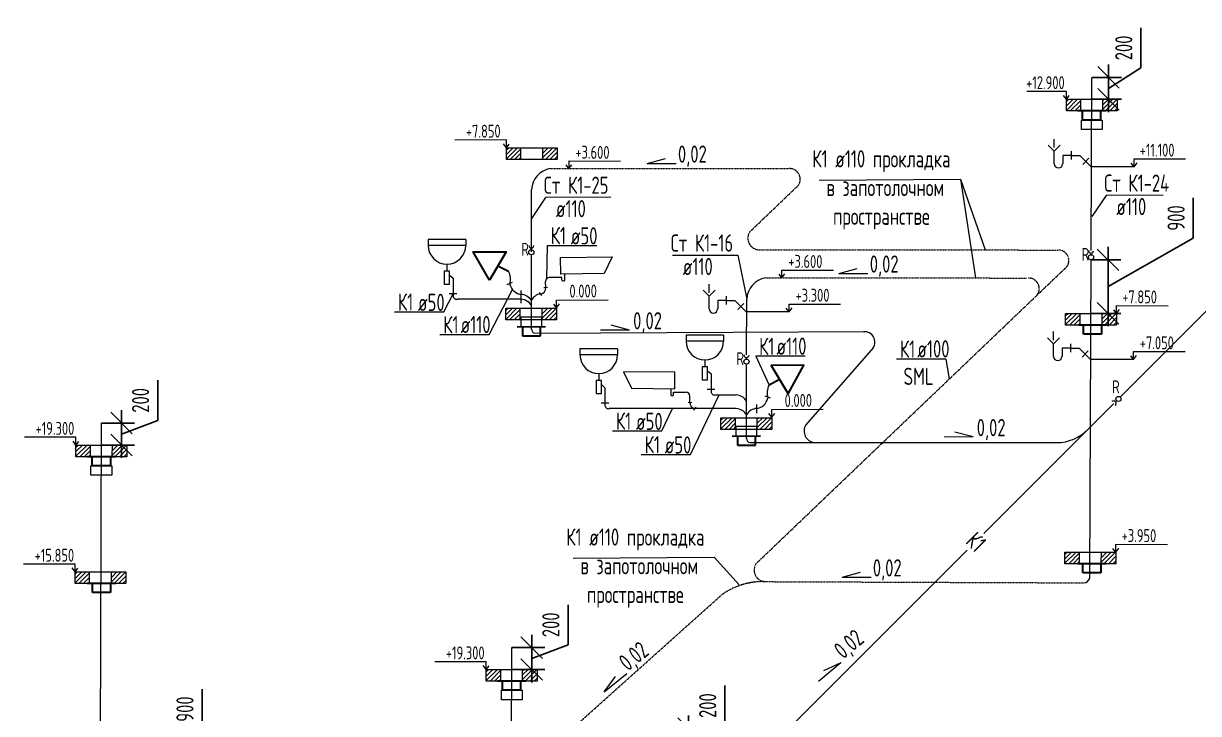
# Model space of a CAD drawing. Header units: millimetres. Extents: x -8689834 to 9419935, y -284943 to 166066.
# Drawn here: x -123069 to -109418, y -115694 to -107677 of the extents above; entities that cross this region are included whole.
import ezdxf

# ---------------------------------------------------------------- set-up
doc = ezdxf.new("R2010")
doc.units = ezdxf.units.MM
doc.header["$MEASUREMENT"] = 0
doc.linetypes.add('01_base$0$DASHED2', pattern=[0.375, 0.25, -0.125])
doc.layers.get('0').update_dxf_attribs({"color": 250, "lineweight": 9})
for name, color, linetype, lineweight in [('_ВК-Text К1', 7, 'Continuous', 30), ('_ВК-К1', 14, 'Continuous', 40), ('_ВК-К3', 30, 'Continuous', 40), ('_ВК-переход на SML', 3, 'Continuous', 30), ('_ВК-противопожарные муфты', 1, 'Continuous', 30), ('_Санпр', 7, 'Continuous', 30), ('_Сантехника', 7, 'Continuous', 30), ('ВК_канализация', 32, 'Continuous', 30), ('тх разм', 250, 'Continuous', 9)]:
    doc.layers.add(name, color=color, linetype=linetype, lineweight=lineweight)
doc.layers.add('PDF __ВК-К1', color=7, linetype='Continuous', true_color=0xb80000)
doc.layers.add('PDF __К14', color=3, linetype='Continuous')
doc.layers.add('PDF _TEKSTBK', color=7, linetype='Continuous')
doc.styles.add('ISOCPEUR', font='isocpeur.ttf', dxfattribs={"width": 0.7})
doc.styles.add('ГОСТ 2.304', font='isocpeur.ttf', dxfattribs={"width": 0.7})
doc.dimstyles.new('СПДС', dxfattribs={"dimscale": 100, "dimtxt": 2.5, "dimasz": 2.5, "dimexe": 1.5, "dimexo": 0, "dimgap": 1, "dimtad": 1, "dimdec": 0, "dimrnd": 1, "dimtxsty": 'ГОСТ 2.304', "dimblk": 'OBLIQUE', "dimcen": 2.5, "dimdle": 1.5, "dimadec": 0, "dimazin": 2, "dimtfac": 0.75, "dimtdec": 0, "dimtmove": 1, "dimatfit": 3, "dimfxl": 1, "dimtolj": 1, "dimarcsym": 1})

# ---------------------------------------------------------------- blocks, each defined once
blk = doc.blocks.new('Протв_муфта')
at = {"layer": '_ВК-противопожарные муфты', "ltscale": 200, "transparency": 33554687}
for p, q in [((-205635, 240869), (-206106, 240869)), ((-206021, 240719), (-206021, 240869)), ((-205721, 240869), (-205721, 240719)), ((-205721, 240719), (-206021, 240719))]:
    blk.add_line(p, q, dxfattribs=at)
blk = doc.blocks.new('_Oblique')
at = {"color": 0, "linetype": 'ByBlock', "lineweight": -2}
blk.add_line((-0.5, -0.5), (0.5, 0.5), dxfattribs=at)
blk = doc.blocks.new('*D2178')
at = {"layer": 'тх разм', "color": 0, "lineweight": -2, "ltscale": 100, "transparency": 16777216}
for p, q in [((-121509, -112289), (-121509, -111823)), ((-121931, -112170), (-121931, -112725)), ((-122163, -112320), (-121781, -112320)), ((-121931, -112447), (-121509, -112289)), ((-122164, -112575), (-121781, -112575))]:
    blk.add_line(p, q, dxfattribs=at)
at = {"layer": 'тх разм', "color": 0, "lineweight": -2, "ltscale": 100, "transparency": 16777216, "xscale": 250, "yscale": 250, "zscale": 250}
for p, rotation in [((-121931, -112320), 90), ((-121931, -112575), 270)]:
    blk.add_blockref('_Oblique', p, dxfattribs=dict(at, rotation=rotation))
at = {"layer": 'тх разм', "color": 0, "lineweight": 13, "ltscale": 100, "transparency": 16777216, "insert": (-121709, -112056), "char_height": 250, "attachment_point": 5, "rotation": 90, "style": 'ГОСТ 2.304'}
blk.add_mtext('\\A1;{\\H0.8x;200}', dxfattribs=at)
blk = doc.blocks.new('*D2179')
at = {"layer": 'тх разм', "color": 0, "lineweight": -2, "ltscale": 100, "transparency": 16777216}
for p, q in [((-120993, -115876), (-120993, -115410)), ((-121985, -116441), (-120993, -115876)), ((-121985, -115980), (-121985, -116901)), ((-122174, -116130), (-121835, -116130)), ((-122176, -116751), (-121835, -116751))]:
    blk.add_line(p, q, dxfattribs=at)
at = {"layer": 'тх разм', "color": 0, "lineweight": -2, "ltscale": 100, "transparency": 16777216, "xscale": 250, "yscale": 250, "zscale": 250}
for p, rotation in [((-121985, -116130), 90), ((-121985, -116751), 270)]:
    blk.add_blockref('_Oblique', p, dxfattribs=dict(at, rotation=rotation))
at = {"layer": 'тх разм', "color": 0, "lineweight": 13, "ltscale": 100, "transparency": 16777216, "insert": (-121193, -115643), "char_height": 250, "attachment_point": 5, "rotation": 90, "style": 'ГОСТ 2.304'}
blk.add_mtext('\\A1;{\\H0.8x;900}', dxfattribs=at)
blk = doc.blocks.new('*D2182')
at = {"layer": 'тх разм', "color": 0, "lineweight": -2, "ltscale": 100, "transparency": 16777216}
for p, q in [((-116742, -114897), (-116742, -114431)), ((-117164, -114779), (-117164, -115333)), ((-117396, -114929), (-117014, -114929)), ((-117164, -115056), (-116742, -114897)), ((-117397, -115183), (-117014, -115183))]:
    blk.add_line(p, q, dxfattribs=at)
at = {"layer": 'тх разм', "color": 0, "lineweight": -2, "ltscale": 100, "transparency": 16777216, "xscale": 250, "yscale": 250, "zscale": 250}
for p, rotation in [((-117164, -114929), 90), ((-117164, -115183), 270)]:
    blk.add_blockref('_Oblique', p, dxfattribs=dict(at, rotation=rotation))
at = {"layer": 'тх разм', "color": 0, "lineweight": 13, "ltscale": 100, "transparency": 16777216, "insert": (-116942, -114664), "char_height": 250, "attachment_point": 5, "rotation": 90, "style": 'ГОСТ 2.304'}
blk.add_mtext('\\A1;{\\H0.8x;200}', dxfattribs=at)
blk = doc.blocks.new('*D2183')
at = {"layer": 'тх разм', "color": 0, "lineweight": -2, "ltscale": 100, "transparency": 16777216}
for p, q in [((-114920, -115836), (-114920, -115370)), ((-115342, -115718), (-115342, -116272)), ((-115574, -115868), (-115192, -115868)), ((-115342, -115995), (-114920, -115836)), ((-115575, -116122), (-115192, -116122))]:
    blk.add_line(p, q, dxfattribs=at)
at = {"layer": 'тх разм', "color": 0, "lineweight": -2, "ltscale": 100, "transparency": 16777216, "xscale": 250, "yscale": 250, "zscale": 250}
for p, rotation in [((-115342, -115868), 90), ((-115342, -116122), 270)]:
    blk.add_blockref('_Oblique', p, dxfattribs=dict(at, rotation=rotation))
at = {"layer": 'тх разм', "color": 0, "lineweight": 13, "ltscale": 100, "transparency": 16777216, "insert": (-115120, -115603), "char_height": 250, "attachment_point": 5, "rotation": 90, "style": 'ГОСТ 2.304'}
blk.add_mtext('\\A1;{\\H0.8x;200}', dxfattribs=at)
blk = doc.blocks.new('*D2187')
at = {"layer": 'тх разм', "color": 0, "lineweight": -2, "ltscale": 100, "transparency": 16777216}
for p, q in [((-110086, -108194), (-110086, -107728)), ((-110464, -108153), (-110464, -108708)), ((-110464, -108431), (-110086, -108194)), ((-110655, -108303), (-110314, -108303)), ((-110656, -108558), (-110314, -108558))]:
    blk.add_line(p, q, dxfattribs=at)
at = {"layer": 'тх разм', "color": 0, "lineweight": -2, "ltscale": 100, "transparency": 16777216, "xscale": 250, "yscale": 250, "zscale": 250}
for p, rotation in [((-110464, -108303), 90), ((-110464, -108558), 270)]:
    blk.add_blockref('_Oblique', p, dxfattribs=dict(at, rotation=rotation))
at = {"layer": 'тх разм', "color": 0, "lineweight": 13, "ltscale": 100, "transparency": 16777216, "insert": (-110286, -107961), "char_height": 250, "attachment_point": 5, "rotation": 90, "style": 'ГОСТ 2.304'}
blk.add_mtext('\\A1;{\\H0.8x;200}', dxfattribs=at)
blk = doc.blocks.new('*D2188')
at = {"layer": 'тх разм', "color": 0, "lineweight": -2, "ltscale": 100, "transparency": 16777216}
for p, q in [((-109478, -110170), (-109478, -109704)), ((-110469, -110734), (-109478, -110170)), ((-110469, -110273), (-110469, -111195)), ((-110659, -110423), (-110319, -110423)), ((-110661, -111045), (-110319, -111045))]:
    blk.add_line(p, q, dxfattribs=at)
at = {"layer": 'тх разм', "color": 0, "lineweight": -2, "ltscale": 100, "transparency": 16777216, "xscale": 250, "yscale": 250, "zscale": 250}
for p, rotation in [((-110469, -110423), 90), ((-110469, -111045), 270)]:
    blk.add_blockref('_Oblique', p, dxfattribs=dict(at, rotation=rotation))
at = {"layer": 'тх разм', "color": 0, "lineweight": 13, "ltscale": 100, "transparency": 16777216, "insert": (-109678, -109937), "char_height": 250, "attachment_point": 5, "rotation": 90, "style": 'ГОСТ 2.304'}
blk.add_mtext('\\A1;{\\H0.8x;900}', dxfattribs=at)
blk = doc.blocks.new('Унитаз')
at = {"layer": '_Сантехника', "lineweight": 30}
blk.add_line((-161311, 33424), (-161137, 33336), dxfattribs=at)
blk.add_lwpolyline([(-161446, 33191), (-161714, 33657), (-161176, 33657)], close=True, dxfattribs=at)

msp = doc.modelspace()

# ---------------------------------------------------------------- hatches: boundary and pattern name
at = {"layer": '_ВК-К3', "lineweight": 13}
h = msp.add_hatch(dxfattribs=at)
h.set_pattern_fill('ANSI31', scale=11.388071, angle=180)
h.set_pattern_definition([(225, (-164529.735, -128925.97), (25.566948, -25.566948), [])])
h.paths.add_polyline_path([(-110950.9, -108693.6), (-110784.2, -108693.6), (-110784.2, -108558), (-110950.9, -108558)])
h.paths.add_polyline_path([(-110528.3, -108693.6), (-110361, -108693.6), (-110361, -108558), (-110528.3, -108558)])
h = msp.add_hatch(dxfattribs=at)
h.set_pattern_fill('ANSI31', scale=11.388071, angle=180)
h.set_pattern_definition([(225, (-171037.14, -129488.32), (25.566948, -25.566948), [])])
h.paths.add_polyline_path([(-117458.3, -109255.9), (-117291.6, -109255.9), (-117291.6, -109120.4), (-117458.3, -109120.4)])
h.paths.add_polyline_path([(-117035.7, -109255.9), (-116868.4, -109255.9), (-116868.4, -109120.4), (-117035.7, -109120.4)])
h = msp.add_hatch(dxfattribs=at)
h.set_pattern_fill('ANSI31', scale=11.388071, angle=180)
h.set_pattern_definition([(225, (-171044.24, -131354.527), (25.566948, -25.566948), [])])
h.paths.add_polyline_path([(-117465.4, -111122.1), (-117298.7, -111122.1), (-117298.7, -110986.6), (-117465.4, -110986.6)])
h.paths.add_polyline_path([(-117042.8, -111122.1), (-116875.5, -111122.1), (-116875.5, -110986.6), (-117042.8, -110986.6)])
h = msp.add_hatch(dxfattribs=at)
h.set_pattern_fill('ANSI31', scale=11.388071, angle=180)
h.set_pattern_definition([(225, (-164539.937, -131413.14), (25.566948, -25.566948), [])])
h.paths.add_polyline_path([(-110961.1, -111180.8), (-110794.4, -111180.8), (-110794.4, -111045.2), (-110961.1, -111045.2)])
h.paths.add_polyline_path([(-110538.5, -111180.8), (-110371.2, -111180.8), (-110371.2, -111045.2), (-110538.5, -111045.2)])
h = msp.add_hatch(dxfattribs=at)
h.set_pattern_fill('ANSI31', scale=11.388071, angle=180)
h.set_pattern_definition([(225, (-168544.704, -132625.356), (25.566948, -25.566948), [])])
h.paths.add_polyline_path([(-114965.9, -112393), (-114799.2, -112393), (-114799.2, -112257.4), (-114965.9, -112257.4)])
h.paths.add_polyline_path([(-114543.3, -112393), (-114376, -112393), (-114376, -112257.4), (-114543.3, -112257.4)])
h = msp.add_hatch(dxfattribs=at)
h.set_pattern_fill('ANSI31', scale=11.388071, angle=180)
h.set_pattern_definition([(225, (-176037.794, -132942.644), (25.566948, -25.566948), [])])
h.paths.add_polyline_path([(-122459, -112710.3), (-122292.3, -112710.3), (-122292.3, -112574.7), (-122459, -112574.7)])
h.paths.add_polyline_path([(-122036.4, -112710.3), (-121869, -112710.3), (-121869, -112574.7), (-122036.4, -112574.7)])
h = msp.add_hatch(dxfattribs=at)
h.set_pattern_fill('ANSI31', scale=11.388071, angle=180)
h.set_pattern_definition([(225, (-164548.145, -134186.266), (25.566948, -25.566948), [])])
h.paths.add_polyline_path([(-110969.3, -113953.9), (-110802.6, -113953.9), (-110802.6, -113818.3), (-110969.3, -113818.3)])
h.paths.add_polyline_path([(-110546.7, -113953.9), (-110379.4, -113953.9), (-110379.4, -113818.3), (-110546.7, -113818.3)])
h = msp.add_hatch(dxfattribs=at)
h.set_pattern_fill('ANSI31', scale=11.388071, angle=180)
h.set_pattern_definition([(225, (-176048.722, -134416.647), (25.566948, -25.566948), [])])
h.paths.add_polyline_path([(-122469.9, -114184.3), (-122303.2, -114184.3), (-122303.2, -114048.7), (-122469.9, -114048.7)])
h.paths.add_polyline_path([(-122047.3, -114184.3), (-121880, -114184.3), (-121880, -114048.7), (-122047.3, -114048.7)])
h = msp.add_hatch(dxfattribs=at)
h.set_pattern_fill('ANSI31', scale=11.388071, angle=180)
h.set_pattern_definition([(225, (-171271.113, -135551.26), (25.566948, -25.566948), [])])
h.paths.add_polyline_path([(-117692.3, -115318.9), (-117525.6, -115318.9), (-117525.6, -115183.3), (-117692.3, -115183.3)])
h.paths.add_polyline_path([(-117269.7, -115318.9), (-117102.4, -115318.9), (-117102.4, -115183.3), (-117269.7, -115183.3)])

# ---------------------------------------------------------------- linework, layer by layer
at = {"color": 244, "ltscale": 500, "true_color": 0x991b1e}
for points in [[(-110665.9, -110316.6), (-110657.6, -108303.4)], [(-117168.7, -110328.8), (-117165.9, -109607.6)], [(-117168.2, -111227.1), (-117168.6, -110364.7)], [(-110681.8, -114121.7), (-110666.4, -110423.3)], [(-114669.4, -111528.8), (-114666.4, -110878.5)], [(-114668.6, -112498), (-114669.1, -111635.5)], [(-115027.8, -111993.5), (-114788.9, -111993.5)], [(-122174.3, -116022.9), (-122163, -112320.1)], [(-117407.6, -118631.5), (-117396.3, -114928.7)]]:
    msp.add_lwpolyline(points, dxfattribs=at)
at = {"color": 7, "ltscale": 500}
for points in [[(-110950.9, -108558), (-110950.9, -108467.5), (-111411.7, -108467.6)], [(-110950.9, -108558), (-110985.7, -108513)], [(-110950.9, -108558), (-110918.9, -108515.4)], [(-117458.3, -109120.4), (-117458.9, -109029.9), (-118057.8, -109033.5)], [(-117458.3, -109120.4), (-117493.3, -109075.5)], [(-117458.3, -109120.4), (-117426.5, -109077.5)], [(-116732, -109363.6), (-116763.6, -109320.6)], [(-116732, -109363.6), (-116696.8, -109318.9)], [(-116730.7, -109363.6), (-116730.3, -109273.1), (-116131.3, -109275.9)], [(-110166.1, -109341.5), (-110198.2, -109298.9)], [(-110166.1, -109341.5), (-110166.1, -109251), (-109567.2, -109251.2)], [(-110166.1, -109341.5), (-110131.4, -109296.5)], [(-113824.7, -109496.7), (-112184.7, -109485.1), (-111896.6, -110308.6)], [(-112184.7, -109485.1), (-112010.2, -110634.1)], [(-114257.4, -110631.9), (-114257, -110541.4), (-113658, -110544.2)], [(-114258.6, -110631.9), (-114290.3, -110588.9)], [(-114258.6, -110631.9), (-114223.4, -110587.2)], [(-116875.5, -110981.6), (-116908, -110939.3)], [(-116875.5, -110981.6), (-116876.3, -110891.1), (-116277.4, -110886.3)], [(-116875.5, -110981.6), (-116841.2, -110936.3)], [(-114174.5, -111027.3), (-114174.5, -110936.8), (-113575.5, -110937)], [(-114174.5, -111027.3), (-114139.8, -110982.2)], [(-110371.2, -111045.2), (-110370.7, -110954.7), (-109771.7, -110958.4)], [(-114174.5, -111027.3), (-114206.6, -110984.6)], [(-110371.2, -111045.2), (-110403, -111002.4)], [(-110371.2, -111045.2), (-110336.2, -111000.3)], [(-110173.6, -111580), (-110173.6, -111489.5), (-109574.6, -111489.7)], [(-110173.6, -111580), (-110205.7, -111537.3)], [(-110173.6, -111580), (-110138.9, -111534.9)], [(-114376, -112252.5), (-114408.4, -112210.1)], [(-114376, -112252.5), (-114376.7, -112162), (-113777.8, -112157.1)], [(-114376, -112252.5), (-114341.6, -112207.1)], [(-122459, -112574.7), (-122459, -112484.2), (-123057.9, -112484.3)], [(-122459, -112574.7), (-122493.7, -112529.6)], [(-122459, -112574.7), (-122426.9, -112532.1)], [(-110379.4, -113818.3), (-110411.2, -113775.5)], [(-110379.4, -113818.3), (-110378.9, -113727.8), (-109779.9, -113731.5)], [(-110379.4, -113818.3), (-110344.4, -113773.5)], [(-122469.9, -114048.7), (-122469.9, -113958.2), (-123068.8, -113958.3)], [(-116683.1, -113890.9), (-115043, -113879.3), (-114754.6, -114201.2)], [(-122469.9, -114048.7), (-122504.6, -114003.6)], [(-122469.9, -114048.7), (-122437.8, -114006.1)], [(-117692.3, -115183.3), (-117692.3, -115092.8), (-118291.2, -115092.9)], [(-117692.3, -115183.3), (-117727, -115138.3)], [(-117692.3, -115183.3), (-117660.2, -115140.7)]]:
    msp.add_lwpolyline(points, dxfattribs=at)
at = {"color": 18, "ltscale": 100, "true_color": 0x000000}
for points in [[(-110166.1, -109341.5), (-110665.6, -109341.5)], [(-115528.7, -110370.2), (-114771.7, -110368.2), (-114666.4, -110878.5)], [(-114174.5, -111027.3), (-114674, -111027.2)], [(-110173.6, -111580), (-110673, -111579.9)]]:
    msp.add_lwpolyline(points, dxfattribs=at)
at = {"color": 244, "linetype": '01_base$0$DASHED2', "ltscale": 0.5, "true_color": 0x991b1e}
for points in [[(-116949.2, -109361.1), (-114176, -109363.6)], [(-114067.9, -109559.7), (-114634.5, -110101.6)], [(-114534.7, -110306.2), (-111051.7, -110309.3)], [(-110942.9, -110499), (-114561.8, -113957.6)], [(-114449.6, -110632), (-111415.6, -110634.6)], [(-114486.7, -114162.1), (-110749.4, -114176.3)], [(-119962.1, -118800.2), (-114955.1, -114314)]]:
    msp.add_lwpolyline(points, dxfattribs=at)
at = {"color": 7, "ltscale": 500, "elevation": 0}
for points in [[(-116990.1, -110643.2), (-116982.6, -110256.2), (-116408.8, -110256.2)], [(-118758.2, -111028.9), (-118184.4, -111028.9), (-118076.4, -110818.8)], [(-118231.8, -111292), (-117658.1, -111292), (-117388.9, -110768.4)], [(-113987.9, -111543.7), (-114561.7, -111543.7), (-114407.2, -111879)], [(-112925.9, -111575.1), (-112352.1, -111575.1), (-112315.3, -111810.6)], [(-115891.6, -112685.3), (-115317.8, -112685.3), (-114986.9, -111993.5)], [(-116225.6, -112411.8), (-115651.9, -112411.8), (-115527.7, -112152.2)]]:
    msp.add_lwpolyline(points, dxfattribs=at)
at = {"color": 244, "ltscale": 500, "true_color": 0x991b1e, "elevation": 0}
for points in [[(-117288.4, -110881.1), (-118030.1, -110881.4)], [(-114788.9, -112152), (-116266.5, -112152.4)]]:
    msp.add_lwpolyline(points, dxfattribs=at)
at = {"color": 244, "ltscale": 500, "true_color": 0x991b1e}
for centre, radius, start, end in [((-116902.6, -109620.7), 263.7, 100.17492, 177.16609), ((-114403, -110891.5), 263.7, 100.17492, 177.16609), ((-117293.9, -110970.8), 145.9, 30.6091, 87.84728), ((-117054.9, -110943.9), 123, 93.14444, 157.31688), ((-117293.9, -111026.9), 145.9, 30.6091, 87.84728), ((-117117.9, -111226.6), 50.2, 180.66077, 258.72529), ((-113299.9, -111380.6), 123.3, 327.37541, 92.34798), ((-114794.4, -112139.3), 145.9, 30.6091, 87.84728), ((-114794.4, -112297.8), 145.9, 30.6091, 87.84728), ((-114542.2, -112296), 145.9, 92.96659, 150.20477), ((-113863.4, -112411.2), 136.7, 149.61993, 262.37726), ((-111066.1, -112039.2), 507.4, 269.91746, 316.15973), ((-114618.4, -112497.4), 50.2, 180.66077, 258.72529), ((-110757.5, -114097.1), 79.6, 275.89178, 342.04954)]:
    msp.add_arc(centre, radius, start, end, dxfattribs=at)
at = {"color": 244, "linetype": '01_base$0$DASHED2', "ltscale": 0.5, "true_color": 0x991b1e}
for centre, radius, start, end in [((-114168.8, -109487.5), 124.1, 324.40557, 93.33685), ((-114516.6, -110170.8), 136.7, 149.61993, 262.37726), ((-111046.7, -110432.5), 123.3, 327.37541, 92.34798), ((-111391.5, -110757.8), 123.3, 327.37541, 92.34798), ((-114443.9, -114026.8), 136.7, 149.61993, 262.37726), ((-114477.5, -114989.1), 827, 88.92866, 125.27941)]:
    msp.add_arc(centre, radius, start, end, dxfattribs=at)
at = {"layer": '_ВК-Text К1', "color": 7, "lineweight": 13, "ltscale": 100}
for p, q in [((-115823.5, -109303.9), (-115610.4, -109246.2)), ((-115823.5, -109303.9), (-115486.1, -109303.8)), ((-113595.1, -110581.4), (-113382, -110523.7)), ((-113595.1, -110581.4), (-113257.6, -110581.3)), ((-116028.8, -111239.7), (-116366.3, -111240.2)), ((-116028.8, -111239.7), (-116242.1, -111182.3)), ((-112037, -112481.5), (-112374.5, -112482)), ((-112037, -112481.5), (-112250.2, -112424.1)), ((-113559.4, -114111.7), (-113346.3, -114054)), ((-113559.4, -114111.7), (-113221.9, -114111.6)), ((-113573.1, -115105), (-113832.2, -115321.2)), ((-113573.1, -115105), (-113773.7, -115197.3)), ((-116321.4, -115442.1), (-116058.6, -115230.4)), ((-116321.4, -115442.1), (-116191.6, -115263.5))]:
    msp.add_line(p, q, dxfattribs=at)
at = {"layer": '_ВК-К1', "lineweight": 13}
for p, q in [((-118077.9, -110700.1, 0), (-118077.9, -110844.4, 0)), ((-117001.6, -110745.6, 0), (-117002.6, -110674.6, 0)), ((-115081.4, -111812.2), (-115081.4, -111956.5)), ((-116314.3, -111971.2, 0), (-116314.3, -112115.4, 0)), ((-115327.8, -112077.6, 0), (-115326.9, -112006.6, 0))]:
    msp.add_line(p, q, dxfattribs=at)
at = {"layer": '_ВК-К1', "lineweight": 13, "transparency": 33554687, "elevation": 0, "flags": 128}
for points in [[(-117448.2, -110708.7), (-117389.5, -110683.9)], [(-118033.5, -110818.8), (-118122.4, -110818.8)], [(-117288.4, -110870.5), (-117288.4, -110779.5)], [(-117288.4, -110926.6), (-117288.4, -110835.6)], [(-114391.6, -112031.7), (-114450.6, -112007.7)], [(-116269.8, -112089.8), (-116358.7, -112089.8)], [(-114549.1, -112195.8), (-114550.4, -112104.8)], [(-114548.9, -112206.4), (-114549.6, -112160.9)]]:
    msp.add_lwpolyline(points, dxfattribs=at)
at = {"layer": '_ВК-К1', "lineweight": 13, "elevation": 0, "flags": 128}
for points in [[(-117048.4, -110838.4), (-117074, -110802)], [(-116980.7, -110746.4), (-117025.3, -110747.9)], [(-115348.7, -112078.4), (-115304.1, -112079.8)], [(-115280.8, -112170.4), (-115255.3, -112133.8)]]:
    msp.add_lwpolyline(points, dxfattribs=at)
at = {"layer": '_ВК-К1', "lineweight": 13, "transparency": 33554687, "flags": 128}
msp.add_lwpolyline([(-115037, -111930.9), (-115125.9, -111930.9)], dxfattribs=at)
at = {"layer": '_ВК-К1', "lineweight": 13, "ltscale": 100}
for centre, radius, start, end in [((-117600.8, -110650.2, 0), 191, 343.17424, 29.5988), ((-117270.1, -110675.1, 0), 151, 191.58595, 265.59825), ((-118033.1, -110836.8, 0), 45.4, 189.5639, 281.18022), ((-117073.6, -110750, 0), 72.2, 279.59816, 3.52252), ((-114239.8, -111971, 0), 191, 151.21508, 197.63963), ((-115036.6, -111948.9), 45.4, 189.5639, 281.18022), ((-114570.2, -112000.6, 0), 151, 275.21563, 349.22792), ((-116269.5, -112107.9, 0), 45.4, 189.5639, 281.18022), ((-115255.7, -112081.9, 0), 72.2, 176.58231, 260.50667)]:
    msp.add_arc(centre, radius, start, end, dxfattribs=at)
at = {"layer": '_ВК-К1', "lineweight": 13}
for centre, start, end in [((-116958.5, -110674, 0), 90.78171, 180.78171), ((-115371, -112006.1, 0), 359.32312, 89.32312)]:
    msp.add_arc(centre, 44.1, start, end, dxfattribs=at)
at = {"layer": '_ВК-К3', "color": 7, "lineweight": 13}
for p, q in [((-110783.6, -108693.6), (-110783.6, -108558)), ((-110528.7, -108693.1), (-110528.3, -108557.5)), ((-117291, -109255.9), (-117291, -109120.4)), ((-117036.1, -109255.5), (-117035.7, -109119.9)), ((-117298.1, -111122.1), (-117298.1, -110986.6)), ((-117043.2, -111121.7), (-117042.8, -110986.1)), ((-110793.8, -111180.8), (-110793.8, -111045.2)), ((-110538.9, -111180.3), (-110538.5, -111044.7)), ((-114798.5, -112393), (-114798.5, -112257.4)), ((-114543.7, -112392.5), (-114543.3, -112256.9)), ((-122291.6, -112710.3), (-122291.6, -112574.7)), ((-122036.8, -112709.8), (-122036.4, -112574.2)), ((-110802, -113953.9), (-110802, -113818.3)), ((-110547.1, -113953.4), (-110546.7, -113817.8)), ((-122302.6, -114184.3), (-122302.6, -114048.7)), ((-122047.7, -114183.8), (-122047.3, -114048.2)), ((-117524.9, -115318.9), (-117524.9, -115183.3)), ((-117270.1, -115318.4), (-117269.7, -115182.8))]:
    msp.add_line(p, q, dxfattribs=at)
for points in [[(-110361, -108693.6), (-110950.9, -108693.6), (-110950.9, -108558), (-110361, -108558)], [(-116868.4, -109255.9), (-117458.3, -109255.9), (-117458.3, -109120.4), (-116868.4, -109120.4)], [(-116875.5, -111122.1), (-117465.4, -111122.1), (-117465.4, -110986.6), (-116875.5, -110986.6)], [(-110371.2, -111180.8), (-110961.1, -111180.8), (-110961.1, -111045.2), (-110371.2, -111045.2)], [(-114376, -112393), (-114965.9, -112393), (-114965.9, -112257.4), (-114376, -112257.4)], [(-121869, -112710.3), (-122459, -112710.3), (-122459, -112574.7), (-121869, -112574.7)], [(-110379.4, -113953.9), (-110969.3, -113953.9), (-110969.3, -113818.3), (-110379.4, -113818.3)], [(-121880, -114184.3), (-122469.9, -114184.3), (-122469.9, -114048.7), (-121880, -114048.7)], [(-117102.4, -115318.9), (-117692.3, -115318.9), (-117692.3, -115183.3), (-117102.4, -115183.3)]]:
    msp.add_lwpolyline(points, close=True, dxfattribs=at)
at = {"layer": '_ВК-переход на SML', "lineweight": 13}
for points in [[(-110778.9, -108798.6), (-110535.3, -108798.6), (-110535.3, -108909.9), (-110778.9, -108909.9)], [(-117046.3, -111087.8), (-117289.9, -111088.9), (-117289.4, -111200.3), (-117045.7, -111199.1)], [(-114548.9, -112358.6), (-114792.5, -112359.8), (-114792, -112471.1), (-114548.4, -112470)], [(-122286, -112815.3), (-122042.4, -112815.3), (-122042.4, -112926.6), (-122286, -112926.6)], [(-117517.2, -115423.9), (-117273.6, -115423.9), (-117273.6, -115535.2), (-117517.2, -115535.2)]]:
    msp.add_lwpolyline(points, close=True, dxfattribs=at)
at = {"layer": '_Санпр', "lineweight": 13}
for p, q in [((-117931.1, -110185.2, 0), (-118367.4, -110185.2, 0)), ((-118367.4, -110185.2, 0), (-118367.4, -110255.7, 0)), ((-117931.1, -110255.7, 0), (-118367.4, -110255.7, 0)), ((-117931.1, -110185.2, 0), (-117931.1, -110255.7, 0)), ((-118149.3, -110473.8, 0), (-118149.3, -110552.9, 0)), ((-118118.8, -110600.6, 0), (-118077.9, -110637.4, 0)), ((-118077.9, -110637.4, 0), (-118077.9, -110700.1, 0)), ((-114934.6, -111297.3), (-115370.9, -111297.3)), ((-115370.9, -111297.3), (-115370.9, -111367.8)), ((-114934.6, -111367.8), (-115370.9, -111367.8)), ((-114934.6, -111297.3), (-114934.6, -111367.8)), ((-116167.5, -111456.2, 0), (-116603.8, -111456.2, 0)), ((-116603.8, -111456.2, 0), (-116603.8, -111526.8, 0)), ((-116167.5, -111526.8, 0), (-116603.8, -111526.8, 0)), ((-116167.5, -111456.2, 0), (-116167.5, -111526.8, 0)), ((-115152.8, -111586), (-115152.8, -111665.1)), ((-116385.6, -111744.9, 0), (-116385.6, -111824, 0)), ((-115122.3, -111712.7), (-115081.4, -111749.5)), ((-115081.4, -111749.5), (-115081.4, -111812.2)), ((-116355.1, -111871.6, 0), (-116314.3, -111908.5, 0)), ((-116314.3, -111908.5, 0), (-116314.3, -111971.2, 0))]:
    msp.add_line(p, q, dxfattribs=at)
at = {"layer": '_Санпр', "lineweight": 13, "elevation": 0}
for points in [[(-118118.8, -110552.9), (-118179.8, -110552.9), (-118179.8, -110705.5), (-118118.8, -110705.5)], [(-116355.1, -111824), (-116416.2, -111824), (-116416.2, -111976.6), (-116355.1, -111976.6)]]:
    msp.add_lwpolyline(points, close=True, dxfattribs=at)
at = {"layer": '_Санпр', "lineweight": 13}
msp.add_lwpolyline([(-115122.3, -111665.1), (-115183.3, -111665.1), (-115183.3, -111817.6), (-115122.3, -111817.6)], close=True, dxfattribs=at)
for centre in [(-118149.3, -110255.7, 0), (-115152.8, -111367.8), (-116385.6, -111526.8, 0)]:
    msp.add_arc(centre, 218.1, 180, 0, dxfattribs=at)
at = {"layer": '_Сантехника', "lineweight": 13, "elevation": 0}
for points in [[(-116829.5, -110397.5), (-116230.1, -110389.3), (-116324.1, -110582.5), (-116826.9, -110589.4)], [(-115500.5, -111729.8), (-116100, -111722.8), (-116005.6, -111915.8), (-115502.8, -111921.7)]]:
    msp.add_lwpolyline(points, close=True, dxfattribs=at)
for points in [[(-116783.2, -110588.8), (-116782.3, -110655.9, -1), (-116813.2, -110656.3), (-116813.6, -110627.9), (-116960.5, -110629.9)], [(-115546.4, -111921.2), (-115547.2, -111988.3, 1), (-115516.3, -111988.7), (-115516, -111960.3), (-115369.1, -111962)]]:
    msp.add_lwpolyline(points, format="xyb", dxfattribs=at)
at = {"layer": 'PDF __ВК-К1', "lineweight": 13}
for points in [[(-110895.8, -109159.4), (-110895.8, -109257.8)], [(-110895.8, -109209.6), (-110994.1, -109209.6)], [(-110895.8, -109209.6), (-110797.4, -109209.6), (-110665.6, -109341.5)], [(-110692.8, -109243.1), (-110761.8, -109314.3)], [(-114904.2, -110845.1), (-114904.2, -110943.5)], [(-114904.2, -110895.4), (-115002.5, -110895.4)], [(-114904.2, -110895.4), (-114805.8, -110895.4), (-114674, -111027.2)], [(-114701.2, -110928.8), (-114770.2, -111000)], [(-110903.3, -111448), (-111001.6, -111448)], [(-110903.3, -111397.8), (-110903.3, -111496.2)], [(-110903.3, -111448), (-110804.9, -111448), (-110673, -111579.9)], [(-110700.3, -111481.5), (-110769.3, -111552.7)]]:
    msp.add_lwpolyline(points, dxfattribs=at)
at = {"layer": 'PDF __К14', "lineweight": 13}
for points in [[(-111094.6, -109119.6), (-111094.6, -109019.2)], [(-115103, -110805.4), (-115103, -110704.9)], [(-111102.1, -111358.1), (-111102.1, -111257.6)]]:
    msp.add_lwpolyline(points, dxfattribs=at)
at = {"layer": 'PDF _TEKSTBK', "lineweight": 13}
for points in [[(-111094.6, -109159.4), (-111163.7, -109090.3)], [(-111094.6, -109308), (-111094.6, -109159.4), (-111023.4, -109090.3)], [(-110994.1, -109209.6), (-110994.1, -109308)], [(-115103, -110845.1), (-115172.1, -110776.1)], [(-115103, -110993.7), (-115103, -110845.1), (-115031.8, -110776.1)], [(-115002.5, -110895.4), (-115002.5, -110993.7)], [(-111102.1, -111397.8), (-111171.1, -111328.8)], [(-111102.1, -111546.4), (-111102.1, -111397.8), (-111030.9, -111328.8)], [(-111001.6, -111448), (-111001.6, -111546.4)]]:
    msp.add_lwpolyline(points, dxfattribs=at)
for centre in [(-111045.4, -109306.9), (-115053.8, -110992.7), (-111052.9, -111545.4)]:
    msp.add_arc(centre, 49.2, 180.00001, 359.99999, dxfattribs=at)
at = {"layer": 'ВК_канализация', "color": 244, "lineweight": 13, "ltscale": 500, "true_color": 0x991b1e}
for points in [[(-110327.4, -112018), (-106162.3, -107852.9)], [(-117169.2, -110304.7), (-117169.1, -110288)], [(-110666.2, -110363.3), (-110666.1, -110346.6)], [(-117127.8, -111275.8), (-113296, -111257.4)], [(-113196.1, -111447), (-113981.3, -112342.1), (-113981.3, -112342.1)], [(-114669.7, -111575.5), (-114669.6, -111558.8)], [(-110370.2, -112060), (-110382.3, -112071.6)], [(-111912.1, -113602.7), (-110402.8, -112093.5)], [(-114628.2, -112546.7), (-111065.3, -112546.7)], [(-116317.5, -118009), (-112107.1, -113797.7)]]:
    msp.add_lwpolyline(points, dxfattribs=at)
at = {"layer": 'ВК_канализация', "color": 18, "lineweight": 13, "ltscale": 500, "true_color": 0x000000}
for points in [[(-116245.9, -109696.4), (-117002.9, -109698.5), (-117168.3, -109943.6)], [(-109826.5, -109672.2), (-110492.2, -109673.9), (-110657.5, -109919)]]:
    msp.add_lwpolyline(points, dxfattribs=at)
at = {"layer": 'ВК_канализация', "color": 244, "lineweight": 13, "ltscale": 500, "true_color": 0x991b1e}
for centre in [(-117169.4, -110334.7), (-110666.3, -110393.3), (-114669.9, -111605.5), (-110348.6, -112039.2)]:
    msp.add_circle(centre, 30, dxfattribs=at)
for centre, start, end in [((-117169, -110258), 179.67036, 359.67036), ((-110665.9, -110316.6), 179.67036, 359.67036), ((-114669.4, -111528.8), 179.67036, 359.67036), ((-110403.9, -112092.4), 313.85249, 133.85249)]:
    msp.add_arc(centre, 30, start, end, dxfattribs=at)

# ---------------------------------------------------------------- block references
at = {"layer": '_ВК-К1', "lineweight": 13, "xscale": 0.7, "yscale": 0.7, "zscale": 0.7}
for p in [(33450.2, -277302), (33461.1, -279789.2), (21945.2, -281318.7), (33452.9, -282562.3), (21946.1, -282792.7), (26711.8, -283927.3)]:
    msp.add_blockref('Протв_муфта', p, dxfattribs=at)
at = {"layer": '_ВК-К1', "lineweight": 13, "xscale": -0.7, "yscale": 0.7, "zscale": 0.7, "rotation": 0.2687430057207063}
for p in [(-260484.5, -280482.2), (-257987.1, -281753)]:
    msp.add_blockref('Протв_муфта', p, dxfattribs=at)
at = {"layer": '_Сантехника', "lineweight": 13, "yscale": 0.7082066135345115, "zscale": 0.7082066135345115}
for p, xscale, rotation in [((-3301, -134089.2, 0), 0.7082066135345115, 0.03796024518622138), ((-228195.2, -137031.2, 0), -0.7082066135345116, 0.7759143565440407)]:
    msp.add_blockref('Унитаз', p, dxfattribs=dict(at, xscale=xscale, rotation=rotation))

# ---------------------------------------------------------------- texts
at = {"layer": 'ВК_канализация', "color": 18, "ltscale": 100, "true_color": 0x000000, "style": 'ISOCPEUR'}
for s, insert, char_height, width, attachment_point, rotation in [('\\pxi-1,l1,t1,5;+12.900', (-111420.5, -108365.1), 150, 7500, 4, 0.04194), ('+7.850', (-117929.1, -108930.3), 150, 7500, 4, 0.38111), ('\\pxi-1,l1,t1,5;+3.600', (-116260.4, -109175.6), 150, 7500, 6, 359.35803), ('\\pxi-1,l1,t1,5;+11.100', (-109696.5, -109148.7), 150, 7500, 6, 359.94981), ('\\pxi-1,l1,t1,5;+3.600', (-113787, -110443.9), 150, 7500, 6, 359.35803), ('\\pxi-1,l1,t1,5;0.000', (-116407.5, -110784.9), 150, 7500, 6, 0.43289), ('\\pxi-1,l1,t1,5;+3.300', (-113704.9, -110834.5), 150, 7500, 6, 359.94981), ('+7.850', (-109900.4, -110855.1), 150, 7500, 6, 359.61889), ('\\pxi-1,l1,t1,5;+7.050', (-109703.9, -111387.2), 150, 7500, 6, 359.94981), ('\\pxi-1,l1,t1,5;0.000', (-113908, -112055.7), 150, 7500, 6, 0.43289), ('\\pxi-1,l1,t1,5;+19.300', (-122928.6, -112381.8), 150, 7500, 4, 0.04194), ('\\pxi-1,l1,t1,5;+3.950', (-109908.6, -113628.2), 150, 7500, 6, 359.61889), ('К1', (-112063.8, -113638.2), 200, 5891.51, 4, 315), ('\\pxi-1,l1,t1,5;+15.850', (-122939.5, -113855.8), 150, 7500, 4, 0.04194), ('0,02', (-113595.1, -115012.2), 200, 5891.51, 4, 39.76916), ('\\pxi-1,l1,t1,5;+19.300', (-118161.9, -114990.4), 150, 7500, 4, 0.04194), ('0,02', (-116096.5, -115150.8), 200, 5891.51, 4, 38.81657)]:
    msp.add_mtext(s, dxfattribs=dict(at, insert=insert, char_height=char_height, width=width, attachment_point=attachment_point, rotation=rotation))
at = {"layer": 'ВК_канализация', "color": 18, "ltscale": 100, "true_color": 0x000000, "char_height": 200, "attachment_point": 4, "style": 'ISOCPEUR'}
for s, insert, width in [('0,02', (-115465.7, -109218), 5891.51), ('\\pxi-1,l1,qc,t1,5;К1 ø110 прокладка\\P\\pi0,l0,tz; в запотолочном \\Pпространстве', (-113919, -109610.3), 1634.997), ('Ст К1-25', (-117023.9, -109556.4), 5891.51), ('Ст К1-24', (-110513.2, -109531.8), 5891.51), ('\\pxi-1,l1,t1,5;ø110', (-116883.7, -109828.8), 7500), ('\\pxi-1,l1,t1,5;ø110', (-110373, -109804.3), 7500), ('К1', (-116943.5, -110141.6, 0), 5891.51), ('\\pxi-1,l1,t1,5;ø50', (-116710.3, -110144.8, 0), 7500), ('Ст К1-16', (-115549.7, -110228.1), 5891.51), ('\\pxi-1,l1,t1,5;ø110', (-115409.5, -110500.5), 7500), ('0,02', (-113237.2, -110495.5), 5891.51), ('К1', (-118719, -110914.3, 0), 5891.51), ('\\pxi-1,l1,t1,5;ø50', (-118485.8, -110917.4, 0), 7500), ('К1', (-118192.7, -111177.4, 0), 5891.51), ('\\pxi-1,l1,t1,5;ø110', (-117990.6, -111174.7, 0), 7500), ('0,02', (-115986.4, -111154.4), 5891.51), ('К1', (-114522.6, -111429.1, 0), 5891.51), ('\\pxi-1,l1,t1,5;ø110', (-114320.5, -111426.4, 0), 7500), ('К1', (-112886.7, -111460.5, 0), 5891.51), ('\\pxi-1,l1,t1,5;ø100', (-112684.7, -111457.9, 0), 7500), ('SML', (-112844.3, -111776.9), 5891.51), ('К1', (-116186.5, -112297.2, 0), 5891.51), ('\\pxi-1,l1,t1,5;ø50', (-115953.3, -112300.3, 0), 7500), ('0,02', (-111994.5, -112396.2), 5891.51), ('К1', (-115852.4, -112570.7, 0), 5891.51), ('\\pxi-1,l1,t1,5;ø50', (-115619.3, -112573.8, 0), 7500), ('\\pxi-1,l1,qc,t1,5;К1 ø110 прокладка\\P\\pi0,l0,tz; в запотолочном \\Pпространстве', (-116777.4, -114004.5), 1634.997), ('0,02', (-113201.5, -114025.8), 5891.51)]:
    msp.add_mtext(s, dxfattribs=dict(at, insert=insert, width=width))
at = {"layer": 'ВК_канализация', "color": 7, "ltscale": 100, "char_height": 150, "width": 7500, "attachment_point": 4, "rotation": 0.04194, "style": 'ISOCPEUR'}
for insert in [(-117285.2, -110301.1), (-110775.3, -110359.7), (-114785.7, -111571.9), (-110420.8, -111899.1)]:
    msp.add_mtext('\\pxi-1,l1,t1,5;R', dxfattribs=dict(at, insert=insert))

# ---------------------------------------------------------------- dimensions: what is measured, and where the dimension line sits
at = {"layer": 'тх разм', "color": 7, "lineweight": 13, "ltscale": 100}
for base, p1, p2, text, picture, middle in [((-110464, -108558), (-110654.9, -108303.4), (-110656, -108558), '{\\H0.8x;200}', '*D2187', (-110086.1, -108094)), ((-110469.5, -111045.2), (-110658.7, -110423.3), (-110660.6, -111045.2), '{\\H0.8x;900}', '*D2188', (-109477.8, -110069.6)), ((-121931, -112574.7), (-122163, -112320.1), (-122164, -112574.7), '{\\H0.8x;200}', '*D2178', (-121508.9, -112188.5)), ((-117164.4, -115183.3), (-117396.3, -114928.7), (-117397.3, -115183.3), '{\\H0.8x;200}', '*D2182', (-116742.2, -114797.1)), ((-115342.3, -116122.3), (-115574.3, -115867.7), (-115575.3, -116122.3), '{\\H0.8x;200}', '*D2183', (-114920.2, -115736.1)), ((-121984.7, -116751.5), (-122174, -116129.6), (-122175.8, -116751.5), '{\\H0.8x;900}', '*D2179', (-120993, -115775.9))]:
    dim = msp.add_linear_dim(base=base, p1=p1, p2=p2, angle=90, text=text, dimstyle='СПДС', dxfattribs=at)
    dim.commit()
    dim.dimension.update_dxf_attribs({"geometry": picture, "text_midpoint": middle, "dimtype": 160})

doc.saveas('drawing.dxf')
